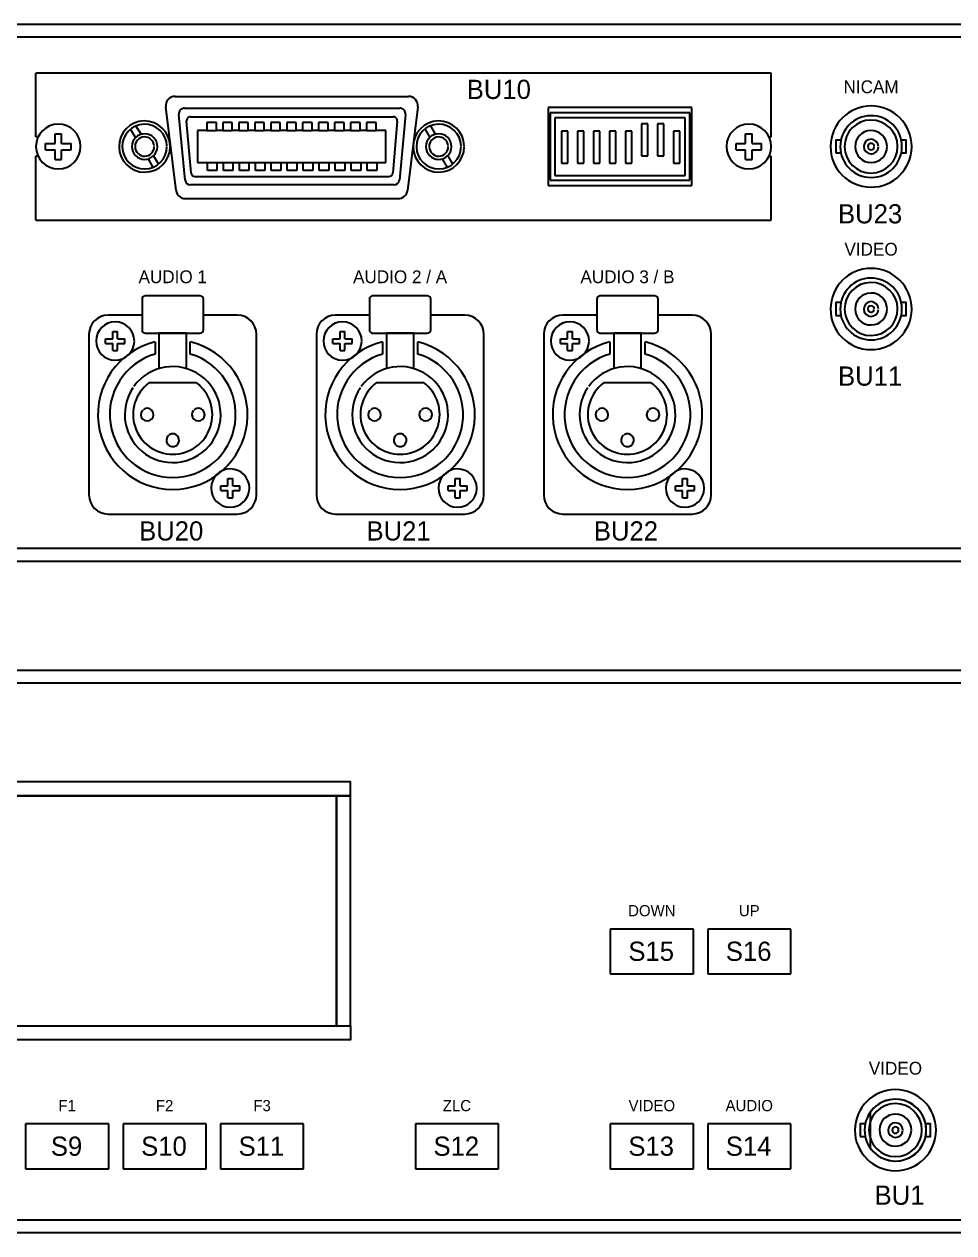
# Model space of a CAD drawing. Extents: x 10 to 492, y 18 to 207.
# Drawn here: x 213.8 to 359.2, y 18 to 207 of the extents above; entities that cross this region are included whole.
import ezdxf
from ezdxf.enums import TextEntityAlignment as Align

# ---------------------------------------------------------------- set-up
doc = ezdxf.new("R2010")
doc.units = 0
for name, color, linetype in [('KOMPONENT', 10, 'CONTINUOUS'), ('RAMMEN', 6, 'CONTINUOUS'), ('SERVICE', 14, 'CONTINUOUS'), ('TEKST', 7, 'CONTINUOUS')]:
    doc.layers.add(name, color=color, linetype=linetype)

# ---------------------------------------------------------------- blocks, each defined once
blk = doc.blocks.new('95A')
at = {"layer": 'RAMMEN', "color": 0}
for points in [[(83, -14.15), (217.32, -14.15), (217.32, -11.99), (83, -11.99)], [(215.16, -50.15), (217.32, -50.15), (217.32, -14.15), (215.16, -14.15)], [(83, -50.15), (217.32, -50.15), (217.32, -52.31), (83, -52.31)]]:
    blk.add_lwpolyline(points, close=True, dxfattribs=at)
at = {"layer": 'TEKST', "color": 0}
for s, height, p in [('DOWN', 1.75, (264.46, -33)), ('UP', 1.75, (279.7, -33)), ('VIDEO', 2, (302.56, -57.76)), ('F1', 1.75, (173.02, -63.48)), ('F2', 1.75, (188.26, -63.48)), ('F3', 1.75, (203.5, -63.48)), ('ZLC', 1.75, (233.98, -63.48)), ('VIDEO', 1.75, (264.46, -63.48)), ('AUDIO', 1.75, (279.7, -63.48))]:
    blk.add_text(s, height=height, dxfattribs=at).set_placement(p, align=Align.CENTER)

msp = doc.modelspace()

# ---------------------------------------------------------------- linework, layer by layer
at = {"layer": 'KOMPONENT', "color": 0}
for p, q in [((215.63, 189.36), (215.63, 199.36)), ((330.63, 199.36), (215.63, 199.36)), ((330.63, 189.36), (330.63, 199.36)), ((237.39, 195.71), (273.91, 195.71)), ((237.55, 180.99), (235.95, 194.08)), ((238.97, 182.63), (238, 192.88)), ((238.87, 193.86), (272.57, 193.86)), ((273.43, 192.88), (272.47, 182.63)), ((275.35, 194.08), (273.75, 180.99)), ((295.73, 193.96), (295.73, 181.76)), ((318.23, 193.96), (295.73, 193.96)), ((296.08, 193.11), (296.08, 182.61)), ((317.88, 193.11), (296.08, 193.11)), ((317.88, 182.61), (317.88, 193.11)), ((318.23, 181.76), (318.23, 193.96)), ((232.07, 189.78), (231.28, 191.09)), ((239.89, 183.75), (239.19, 191.82)), ((242.35, 191.61), (242.35, 190.36)), ((243.85, 191.61), (242.35, 191.61)), ((243.85, 190.36), (243.85, 191.61)), ((246.35, 191.61), (244.85, 191.61)), ((244.85, 191.61), (244.85, 190.36)), ((246.35, 190.36), (246.35, 191.61)), ((248.85, 191.61), (247.35, 191.61)), ((247.35, 191.61), (247.35, 190.36)), ((248.85, 190.36), (248.85, 191.61)), ((251.35, 191.61), (249.85, 191.61)), ((249.85, 191.61), (249.85, 190.36)), ((251.35, 190.36), (251.35, 191.61)), ((253.85, 191.61), (252.35, 191.61)), ((252.35, 191.61), (252.35, 190.36)), ((253.85, 190.36), (253.85, 191.61)), ((256.35, 191.61), (254.85, 191.61)), ((254.85, 191.61), (254.85, 190.36)), ((256.35, 190.36), (256.35, 191.61)), ((258.85, 191.61), (257.35, 191.61)), ((257.35, 191.61), (257.35, 190.36)), ((258.85, 190.36), (258.85, 191.61)), ((261.35, 191.61), (259.85, 191.61)), ((259.85, 191.61), (259.85, 190.36)), ((261.35, 190.36), (261.35, 191.61)), ((263.85, 191.61), (262.35, 191.61)), ((262.35, 191.61), (262.35, 190.36)), ((263.85, 190.36), (263.85, 191.61)), ((266.35, 191.61), (264.85, 191.61)), ((264.85, 191.61), (264.85, 190.36)), ((266.35, 190.36), (266.35, 191.61)), ((268.85, 191.61), (267.35, 191.61)), ((267.35, 191.61), (267.35, 190.36)), ((268.85, 190.36), (268.85, 191.61)), ((272.14, 191.82), (271.45, 183.75)), ((277.33, 191.11), (278.1, 189.79)), ((296.78, 192.36), (296.78, 183.36)), ((317.18, 192.36), (296.78, 192.36)), ((310.33, 191.42), (310.33, 186.42)), ((311.33, 191.42), (310.33, 191.42)), ((311.33, 186.42), (311.33, 191.42)), ((312.83, 191.42), (312.83, 186.42)), ((313.83, 191.42), (312.83, 191.42)), ((313.83, 186.42), (313.83, 191.42)), ((317.18, 183.36), (317.18, 192.36)), ((231.21, 189.27), (230.43, 190.58)), ((242.35, 190.36), (240.88, 190.36)), ((240.88, 190.36), (240.88, 185.36)), ((242.35, 190.36), (243.85, 190.36)), ((244.85, 190.36), (243.85, 190.36)), ((244.85, 190.36), (246.35, 190.36)), ((247.35, 190.36), (246.35, 190.36)), ((247.35, 190.36), (248.85, 190.36)), ((249.85, 190.36), (248.85, 190.36)), ((249.85, 190.36), (251.35, 190.36)), ((252.35, 190.36), (251.35, 190.36)), ((252.35, 190.36), (253.85, 190.36)), ((254.85, 190.36), (253.85, 190.36)), ((254.85, 190.36), (256.35, 190.36)), ((257.35, 190.36), (256.35, 190.36)), ((257.35, 190.36), (258.85, 190.36)), ((259.85, 190.36), (258.85, 190.36)), ((259.85, 190.36), (261.35, 190.36)), ((262.35, 190.36), (261.35, 190.36)), ((262.35, 190.36), (263.85, 190.36)), ((264.85, 190.36), (263.85, 190.36)), ((264.85, 190.36), (266.35, 190.36)), ((267.35, 190.36), (266.35, 190.36)), ((267.35, 190.36), (268.85, 190.36)), ((270.38, 190.36), (268.85, 190.36)), ((270.38, 185.36), (270.38, 190.36)), ((276.47, 190.61), (277.23, 189.29)), ((297.83, 190.26), (297.83, 185.26)), ((298.83, 190.26), (297.83, 190.26)), ((298.83, 185.26), (298.83, 190.26)), ((300.33, 190.26), (300.33, 185.26)), ((301.33, 190.26), (300.33, 190.26)), ((301.33, 185.26), (301.33, 190.26)), ((302.83, 190.26), (302.83, 185.26)), ((303.83, 190.26), (302.83, 190.26)), ((303.83, 185.26), (303.83, 190.26)), ((305.33, 190.26), (305.33, 185.26)), ((306.33, 190.26), (305.33, 190.26)), ((306.33, 185.26), (306.33, 190.26)), ((307.83, 190.26), (307.83, 185.26)), ((308.83, 190.26), (307.83, 190.26)), ((308.83, 185.26), (308.83, 190.26)), ((315.33, 190.26), (315.33, 185.26)), ((316.33, 190.26), (315.33, 190.26)), ((316.33, 185.26), (316.33, 190.26)), ((215.63, 176.36), (215.63, 186.36)), ((233.17, 185.93), (233.93, 184.61)), ((234.03, 186.43), (234.8, 185.11)), ((240.88, 185.36), (242.45, 185.36)), ((242.45, 185.36), (243.95, 185.36)), ((242.45, 184.11), (242.45, 185.36)), ((243.95, 185.36), (244.95, 185.36)), ((243.95, 185.36), (243.95, 184.11)), ((244.95, 184.11), (244.95, 185.36)), ((244.95, 185.36), (246.45, 185.36)), ((246.45, 185.36), (247.45, 185.36)), ((246.45, 185.36), (246.45, 184.11)), ((247.45, 184.11), (247.45, 185.36)), ((247.45, 185.36), (248.95, 185.36)), ((248.95, 185.36), (249.95, 185.36)), ((248.95, 185.36), (248.95, 184.11)), ((249.95, 184.11), (249.95, 185.36)), ((249.95, 185.36), (251.45, 185.36)), ((251.45, 185.36), (252.45, 185.36)), ((251.45, 185.36), (251.45, 184.11)), ((252.45, 184.11), (252.45, 185.36)), ((252.45, 185.36), (253.95, 185.36)), ((253.95, 185.36), (254.95, 185.36)), ((253.95, 185.36), (253.95, 184.11)), ((254.95, 184.11), (254.95, 185.36)), ((254.95, 185.36), (256.45, 185.36)), ((256.45, 185.36), (257.45, 185.36)), ((256.45, 185.36), (256.45, 184.11)), ((257.45, 184.11), (257.45, 185.36)), ((257.45, 185.36), (258.95, 185.36)), ((258.95, 185.36), (259.95, 185.36)), ((258.95, 185.36), (258.95, 184.11)), ((259.95, 184.11), (259.95, 185.36)), ((259.95, 185.36), (261.45, 185.36)), ((261.45, 185.36), (262.45, 185.36)), ((261.45, 185.36), (261.45, 184.11)), ((262.45, 184.11), (262.45, 185.36)), ((262.45, 185.36), (263.95, 185.36)), ((263.95, 185.36), (264.95, 185.36)), ((263.95, 185.36), (263.95, 184.11)), ((264.95, 184.11), (264.95, 185.36)), ((264.95, 185.36), (266.45, 185.36)), ((266.45, 185.36), (267.45, 185.36)), ((266.45, 185.36), (266.45, 184.11)), ((267.45, 184.11), (267.45, 185.36)), ((267.45, 185.36), (268.95, 185.36)), ((268.95, 185.36), (270.38, 185.36)), ((268.95, 185.36), (268.95, 184.11)), ((279.17, 185.93), (279.93, 184.61)), ((280.03, 186.43), (280.8, 185.11)), ((297.83, 185.26), (298.83, 185.26)), ((300.33, 185.26), (301.33, 185.26)), ((302.83, 185.26), (303.83, 185.26)), ((305.33, 185.26), (306.33, 185.26)), ((307.83, 185.26), (308.83, 185.26)), ((310.33, 186.42), (311.33, 186.42)), ((312.83, 186.42), (313.83, 186.42)), ((315.33, 185.26), (316.33, 185.26)), ((330.63, 176.36), (330.63, 186.36)), ((243.95, 184.11), (242.45, 184.11)), ((246.45, 184.11), (244.95, 184.11)), ((248.95, 184.11), (247.45, 184.11)), ((251.45, 184.11), (249.95, 184.11)), ((253.95, 184.11), (252.45, 184.11)), ((256.45, 184.11), (254.95, 184.11)), ((258.95, 184.11), (257.45, 184.11)), ((261.45, 184.11), (259.95, 184.11)), ((263.95, 184.11), (262.45, 184.11)), ((266.45, 184.11), (264.95, 184.11)), ((268.95, 184.11), (267.45, 184.11)), ((296.78, 183.36), (317.18, 183.36)), ((271.6, 181.86), (239.83, 181.86)), ((295.73, 181.76), (318.23, 181.76)), ((296.08, 182.61), (317.88, 182.61)), ((272.3, 179.71), (239, 179.71)), ((215.63, 176.36), (330.63, 176.36)), ((241.33, 164.5), (232.73, 164.5)), ((276.89, 164.5), (268.29, 164.5)), ((312.45, 164.5), (303.85, 164.5)), ((232.23, 164), (232.23, 159.2)), ((241.83, 159.2), (241.83, 164)), ((267.79, 164), (267.79, 159.2)), ((277.39, 159.2), (277.39, 164)), ((303.35, 164), (303.35, 159.2)), ((312.95, 159.2), (312.95, 164)), ((232.23, 161.5), (226.93, 161.5)), ((247.13, 161.5), (241.83, 161.5)), ((267.79, 161.5), (262.49, 161.5)), ((282.69, 161.5), (277.39, 161.5)), ((303.35, 161.5), (298.05, 161.5)), ((318.25, 161.5), (312.95, 161.5)), ((223.93, 158.5), (223.93, 133.4)), ((232.73, 158.7), (241.33, 158.7)), ((234.88, 158.7), (234.88, 153.14)), ((239.18, 158.7), (234.88, 158.7)), ((239.18, 153.14), (239.18, 158.7)), ((250.13, 133.4), (250.13, 158.5)), ((259.49, 158.5), (259.49, 133.4)), ((268.29, 158.7), (276.89, 158.7)), ((274.74, 158.7), (270.44, 158.7)), ((270.44, 158.7), (270.44, 153.14)), ((274.74, 153.14), (274.74, 158.7)), ((285.69, 133.4), (285.69, 158.5)), ((295.05, 158.5), (295.05, 133.4)), ((303.85, 158.7), (312.45, 158.7)), ((310.3, 158.7), (306, 158.7)), ((306, 158.7), (306, 153.14)), ((310.3, 153.14), (310.3, 158.7)), ((321.25, 133.4), (321.25, 158.5)), ((226.93, 130.4), (247.13, 130.4)), ((262.49, 130.4), (282.69, 130.4)), ((298.05, 130.4), (318.25, 130.4)), ((39.5, 106), (462.5, 106)), ((39.5, 104), (462.5, 104)), ((262.66, 86.35), (132.66, 86.35)), ((262.66, 50.35), (262.66, 86.35)), ((305.46, 65.5), (305.46, 58.5)), ((318.46, 65.5), (305.46, 65.5)), ((318.46, 58.5), (318.46, 65.5)), ((320.7, 65.5), (320.7, 58.5)), ((333.7, 65.5), (320.7, 65.5)), ((333.7, 58.5), (333.7, 65.5)), ((305.46, 58.5), (318.46, 58.5)), ((320.7, 58.5), (333.7, 58.5)), ((132.66, 50.35), (262.66, 50.35)), ((346.09, 36.8), (346.09, 31.32)), ((214.02, 35.02), (214.02, 28.02)), ((227.02, 35.02), (214.02, 35.02)), ((227.02, 28.02), (227.02, 35.02)), ((229.26, 35.02), (229.26, 28.02)), ((242.26, 35.02), (229.26, 35.02)), ((242.26, 28.02), (242.26, 35.02)), ((257.5, 35.02), (244.5, 35.02)), ((244.5, 35.02), (244.5, 28.02)), ((257.5, 28.02), (257.5, 35.02)), ((287.98, 35.02), (274.98, 35.02)), ((274.98, 35.02), (274.98, 28.02)), ((287.98, 28.02), (287.98, 35.02)), ((305.46, 35.02), (305.46, 28.02)), ((318.46, 35.02), (305.46, 35.02)), ((318.46, 28.02), (318.46, 35.02)), ((320.7, 35.02), (320.7, 28.02)), ((333.7, 35.02), (320.7, 35.02)), ((333.7, 28.02), (333.7, 35.02)), ((214.02, 28.02), (227.02, 28.02)), ((229.26, 28.02), (242.26, 28.02)), ((244.5, 28.02), (257.5, 28.02)), ((274.98, 28.02), (287.98, 28.02)), ((305.46, 28.02), (318.46, 28.02)), ((320.7, 28.02), (333.7, 28.02)), ((462.5, 18), (39.5, 18))]:
    msp.add_line(p, q, dxfattribs=at)
for points in [[(39.5, 207), (462.5, 207)], [(39.5, 205), (462.5, 205)], [(239.82, 192.52), (271.52, 192.52)], [(215.97, 189.36), (215.63, 189.36)], [(218.63, 189.86), (219.63, 189.86)], [(218.63, 188.36), (218.63, 189.86)], [(219.63, 188.36), (219.63, 189.86)], [(326.63, 189.86), (327.63, 189.86)], [(326.63, 188.36), (326.63, 189.86)], [(327.63, 188.36), (327.63, 189.86)], [(330.3, 189.36), (330.63, 189.36)], [(217.13, 187.36), (217.13, 188.36)], [(217.13, 188.36), (218.63, 188.36)], [(217.13, 187.36), (218.63, 187.36)], [(218.63, 185.86), (218.63, 187.36)], [(219.63, 188.36), (221.13, 188.36)], [(219.63, 185.86), (219.63, 187.36)], [(219.63, 187.36), (221.13, 187.36)], [(221.13, 187.36), (221.13, 188.36)], [(325.13, 187.36), (325.13, 188.36)], [(325.13, 188.36), (326.63, 188.36)], [(325.13, 187.36), (326.63, 187.36)], [(326.63, 185.86), (326.63, 187.36)], [(327.63, 188.36), (329.13, 188.36)], [(327.63, 185.86), (327.63, 187.36)], [(327.63, 187.36), (329.13, 187.36)], [(329.13, 187.36), (329.13, 188.36)], [(215.97, 186.36), (215.63, 186.36)], [(218.63, 185.86), (219.63, 185.86)], [(326.63, 185.86), (327.63, 185.86)], [(330.3, 186.36), (330.63, 186.36)], [(240.51, 183.2), (270.83, 183.2)], [(227.66, 157.82), (227.66, 158.95)], [(227.66, 158.95), (228.41, 158.95)], [(228.41, 157.82), (228.41, 158.95)], [(263.22, 158.95), (263.97, 158.95)], [(263.22, 157.82), (263.22, 158.95)], [(263.97, 157.82), (263.97, 158.95)], [(298.78, 158.95), (299.53, 158.95)], [(298.78, 157.82), (298.78, 158.95)], [(299.53, 157.82), (299.53, 158.95)], [(226.53, 157.82), (227.66, 157.82)], [(226.53, 157.07), (226.53, 157.82)], [(226.53, 157.07), (227.66, 157.07)], [(227.66, 155.95), (227.66, 157.07)], [(228.41, 157.82), (229.53, 157.82)], [(228.41, 157.07), (229.53, 157.07)], [(228.41, 155.95), (228.41, 157.07)], [(229.53, 157.07), (229.53, 157.82)], [(234.28, 157.32), (234.28, 155.41)], [(239.78, 155.41), (239.78, 157.32)], [(262.09, 157.07), (262.09, 157.82)], [(262.09, 157.82), (263.22, 157.82)], [(262.09, 157.07), (263.22, 157.07)], [(263.22, 155.95), (263.22, 157.07)], [(263.97, 157.82), (265.09, 157.82)], [(263.97, 155.95), (263.97, 157.07)], [(263.97, 157.07), (265.09, 157.07)], [(265.09, 157.07), (265.09, 157.82)], [(269.84, 157.32), (269.84, 155.41)], [(275.34, 155.41), (275.34, 157.32)], [(297.65, 157.07), (297.65, 157.82)], [(297.65, 157.82), (298.78, 157.82)], [(297.65, 157.07), (298.78, 157.07)], [(298.78, 155.95), (298.78, 157.07)], [(299.53, 157.82), (300.65, 157.82)], [(299.53, 155.95), (299.53, 157.07)], [(299.53, 157.07), (300.65, 157.07)], [(300.65, 157.07), (300.65, 157.82)], [(305.4, 157.32), (305.4, 155.41)], [(310.9, 155.41), (310.9, 157.32)], [(227.66, 155.95), (228.41, 155.95)], [(263.22, 155.95), (263.97, 155.95)], [(298.78, 155.95), (299.53, 155.95)], [(233.36, 150.95), (240.7, 150.95)], [(268.92, 150.95), (276.26, 150.95)], [(304.48, 150.95), (311.82, 150.95)], [(244.53, 134.82), (245.66, 134.82)], [(244.53, 134.07), (244.53, 134.82)], [(245.66, 134.82), (245.66, 135.95)], [(245.66, 135.95), (246.41, 135.95)], [(246.41, 134.82), (246.41, 135.95)], [(246.41, 134.82), (247.53, 134.82)], [(247.53, 134.07), (247.53, 134.82)], [(280.09, 134.07), (280.09, 134.82)], [(280.09, 134.82), (281.22, 134.82)], [(281.22, 135.95), (281.97, 135.95)], [(281.22, 134.82), (281.22, 135.95)], [(281.97, 134.82), (281.97, 135.95)], [(281.97, 134.82), (283.09, 134.82)], [(283.09, 134.07), (283.09, 134.82)], [(315.65, 134.07), (315.65, 134.82)], [(315.65, 134.82), (316.78, 134.82)], [(316.78, 135.95), (317.53, 135.95)], [(316.78, 134.82), (316.78, 135.95)], [(317.53, 134.82), (317.53, 135.95)], [(317.53, 134.82), (318.65, 134.82)], [(318.65, 134.07), (318.65, 134.82)], [(244.53, 134.07), (245.66, 134.07)], [(245.66, 132.95), (245.66, 134.07)], [(245.66, 132.95), (246.41, 132.95)], [(246.41, 134.07), (247.53, 134.07)], [(246.41, 132.95), (246.41, 134.07)], [(280.09, 134.07), (281.22, 134.07)], [(281.22, 132.95), (281.22, 134.07)], [(281.22, 132.95), (281.97, 132.95)], [(281.97, 132.95), (281.97, 134.07)], [(281.97, 134.07), (283.09, 134.07)], [(315.65, 134.07), (316.78, 134.07)], [(316.78, 132.95), (316.78, 134.07)], [(316.78, 132.95), (317.53, 132.95)], [(317.53, 132.95), (317.53, 134.07)], [(317.53, 134.07), (318.65, 134.07)], [(462.5, 125), (39.5, 125)], [(462.5, 123), (39.5, 123)], [(462.5, 20), (39.5, 20)]]:
    msp.add_lwpolyline(points, dxfattribs=at)
at = {"layer": 'KOMPONENT', "color": 0, "linetype": 'CONTINUOUS'}
for points in [[(341.53, 188.86), (340.75, 188.86), (340.75, 186.86)], [(350.97, 186.86), (351.75, 186.86), (351.75, 188.86), (350.97, 188.86)], [(340.75, 186.86), (341.53, 186.86)], [(341.53, 163.46), (340.75, 163.46), (340.75, 161.46)], [(350.97, 161.46), (351.75, 161.46), (351.75, 163.46), (350.97, 163.46)], [(340.75, 161.46), (341.53, 161.46)], [(345.34, 35.06), (344.56, 35.06), (344.56, 33.06)], [(354.78, 33.06), (355.56, 33.06), (355.56, 35.06), (354.78, 35.06)], [(344.56, 33.06), (345.34, 33.06)]]:
    msp.add_lwpolyline(points, dxfattribs=at)
at = {"layer": 'KOMPONENT', "color": 0}
for centre, radius, start, end in [((237.39, 194.26), 1.45, 90, 186.9968), ((273.91, 194.26), 1.45, 353.0032, 90), ((238.87, 192.99), 0.873, 90, 186.9968), ((272.57, 192.99), 0.873, 353.0032, 90), ((346.25, 187.86), 6.35, 360, 359.535), ((219.13, 187.86), 3.5, 180.4609, 180), ((232.63, 187.86), 4, 1.4321, 0.0821), ((232.63, 187.86), 3.5, 1.6366, 0.106), ((239.82, 191.89), 0.629, 90, 186.9968), ((271.52, 191.89), 0.629, 353.0032, 90), ((278.63, 187.86), 4, 1.4321, 0.0821), ((278.63, 187.86), 3.5, 1.6366, 0.106), ((327.13, 187.86), 3.5, 360, 359.5391), ((232.63, 187.86), 2, 0, 359.0404), ((232.63, 187.86), 1.5, 3.8141, 0.1493), ((278.63, 187.86), 2, 0, 359.0404), ((278.63, 187.86), 1.5, 3.8141, 0.1493), ((240.51, 183.83), 0.629, 186.9968, 270), ((270.83, 183.83), 0.629, 270, 353.0032), ((239.83, 182.73), 0.873, 186.9968, 270), ((271.6, 182.73), 0.873, 270, 353.0032), ((239, 181.17), 1.45, 186.9968, 270), ((272.3, 181.17), 1.45, 270, 353.0032), ((346.25, 162.46), 6.35, 360, 359.535), ((232.73, 164), 0.5, 90, 180), ((241.33, 164), 0.5, 0, 90), ((268.29, 164), 0.5, 90, 180), ((276.89, 164), 0.5, 0, 90), ((303.85, 164), 0.5, 90, 180), ((312.45, 164), 0.5, 0, 90), ((226.93, 158.5), 3, 90, 180), ((247.13, 158.5), 3, 0, 90), ((262.49, 158.5), 3, 90, 180), ((282.69, 158.5), 3, 0, 90), ((298.05, 158.5), 3, 90, 180), ((318.25, 158.5), 3, 0, 90), ((228.03, 157.45), 3, 0, 358.8769), ((232.73, 159.2), 0.5, 180, 270), ((241.33, 159.2), 0.5, 270, 0), ((263.59, 157.45), 3, 0, 358.8769), ((268.29, 159.2), 0.5, 180, 270), ((276.89, 159.2), 0.5, 270, 0), ((299.15, 157.45), 3, 0, 358.8769), ((303.85, 159.2), 0.5, 180, 270), ((312.45, 159.2), 0.5, 270, 0), ((237.03, 145.95), 11.7, 103.5941, 76.4059), ((272.59, 145.95), 11.7, 103.5941, 76.4059), ((308.15, 145.95), 11.7, 103.5941, 76.4059), ((237.03, 145.95), 9.85, 106.2117, 73.7883), ((272.59, 145.95), 9.85, 106.2117, 73.7883), ((308.15, 145.95), 9.85, 106.2117, 73.7883), ((237.03, 145.95), 7.5, 146.0239, 144.0003), ((272.59, 145.95), 7.5, 146.0239, 144.0003), ((308.15, 145.95), 7.5, 146.0239, 144.0003), ((237.03, 145.95), 6.2, 126.2493, 53.7507), ((272.59, 145.95), 6.2, 126.2493, 53.7507), ((308.15, 145.95), 6.2, 126.2493, 53.7507), ((233.03, 145.95), 1, 137.6812, 129.8453), ((241.03, 145.95), 1, 138.0141, 130.1747), ((268.59, 145.95), 1, 137.6812, 129.8453), ((276.59, 145.95), 1, 138.0141, 130.1747), ((304.15, 145.95), 1, 137.6812, 129.8453), ((312.15, 145.95), 1, 138.0141, 130.1747), ((237.03, 141.95), 1, 128.6203, 122.6324), ((272.59, 141.95), 1, 128.6203, 122.6324), ((308.15, 141.95), 1, 128.6203, 122.6324), ((246.03, 134.45), 3, 0, 358.8769), ((281.59, 134.45), 3, 0, 358.8769), ((317.15, 134.45), 3, 0, 358.8769), ((226.93, 133.4), 3, 180, 270), ((247.13, 133.4), 3, 270, 0), ((262.49, 133.4), 3, 180, 270), ((282.69, 133.4), 3, 270, 0), ((298.05, 133.4), 3, 180, 270), ((318.25, 133.4), 3, 270, 0), ((350.06, 34.06), 6.35, 0, 359.9318), ((350.06, 34.06), 4.83, 214.6557, 145.3443)]:
    msp.add_arc(centre, radius, start, end, dxfattribs=at)
at = {"layer": 'KOMPONENT', "color": 0, "linetype": 'CONTINUOUS'}
for centre, radius, start, end in [((346.25, 187.86), 4.83, 0.6869, 0.0324), ((346.25, 187.86), 4.15, 0.7991, 0.0369), ((346.25, 187.86), 2.5, 1.3379, 0.0632), ((346.25, 187.86), 1.15, 0.1394, 357.3277), ((346.25, 187.86), 0.5, 0.3515, 353.2876), ((346.25, 162.46), 4.83, 0.6869, 0.0324), ((346.25, 162.46), 4.15, 0.7991, 0.0369), ((346.25, 162.46), 2.5, 1.3379, 0.0632), ((346.25, 162.46), 1.15, 0.1394, 357.3277), ((346.25, 162.46), 0.5, 0.3515, 353.2876), ((350.06, 34.06), 4.83, 359.8692, 359.8676), ((350.06, 34.06), 4.15, 0.8323, 359.8469), ((350.06, 34.06), 2.5, 359.7451, 358.0855), ((350.06, 34.06), 1.15, 359.4385, 359.4075), ((350.06, 34.06), 0.5, 358.6785, 358.4931)]:
    msp.add_arc(centre, radius, start, end, dxfattribs=at)

# ---------------------------------------------------------------- block references
at = {"layer": 'KOMPONENT', "color": 0}
msp.add_blockref('95A', (47.5, 100.5), dxfattribs=at)

# ---------------------------------------------------------------- texts
at = {"layer": 'SERVICE', "color": 0}
for s, p in [('BU10', (288.03, 196.81)), ('BU23', (346.1, 177.35)), ('BU11', (346.1, 151.95)), ('BU20', (236.79, 127.76)), ('BU21', (272.35, 127.76)), ('BU22', (307.91, 127.76)), ('S15', (311.86, 62.03)), ('S16', (327.1, 62.03)), ('S9', (220.42, 31.55)), ('S10', (235.66, 31.55)), ('S11', (250.9, 31.55)), ('S12', (281.38, 31.55)), ('S13', (311.86, 31.55)), ('S14', (327.1, 31.55)), ('BU1', (350.7, 23.87))]:
    msp.add_text(s, height=3, dxfattribs=at).set_placement(p, align=Align.MIDDLE)
at = {"layer": 'TEKST', "color": 0}
for s, p in [('NICAM', (346.25, 196.21)), ('VIDEO', (346.25, 170.81)), ('AUDIO 1', (237.03, 166.5)), ('AUDIO 2 / A', (272.59, 166.5)), ('AUDIO 3 / B', (308.15, 166.5))]:
    msp.add_text(s, height=2, dxfattribs=at).set_placement(p, align=Align.CENTER)

doc.saveas('drawing.dxf')
